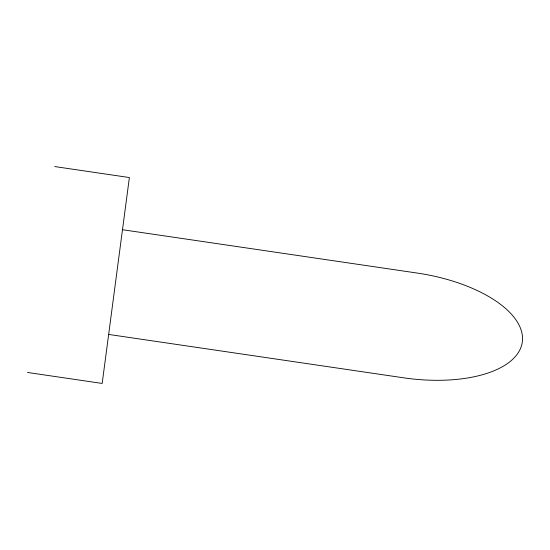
<?xml version="1.0" encoding="UTF-8"?>
<svg xmlns="http://www.w3.org/2000/svg" width="550" height="550" viewBox="0 0 550 550"><rect width="100%" height="100%" fill="white"/><g stroke="black" fill="none" stroke-linecap="round" stroke-linejoin="round"><path stroke-width="0.82" d="M54.711 166.561L129.387 177.54L102.176 383.439L27.5 372.46M122.492 229.714L417.223 273.061A113.224 52.807 8.6 0 1 522.321 341.901A113.224 52.807 8.6 0 1 403.384 377.781L108.652 334.434"/></g></svg>
